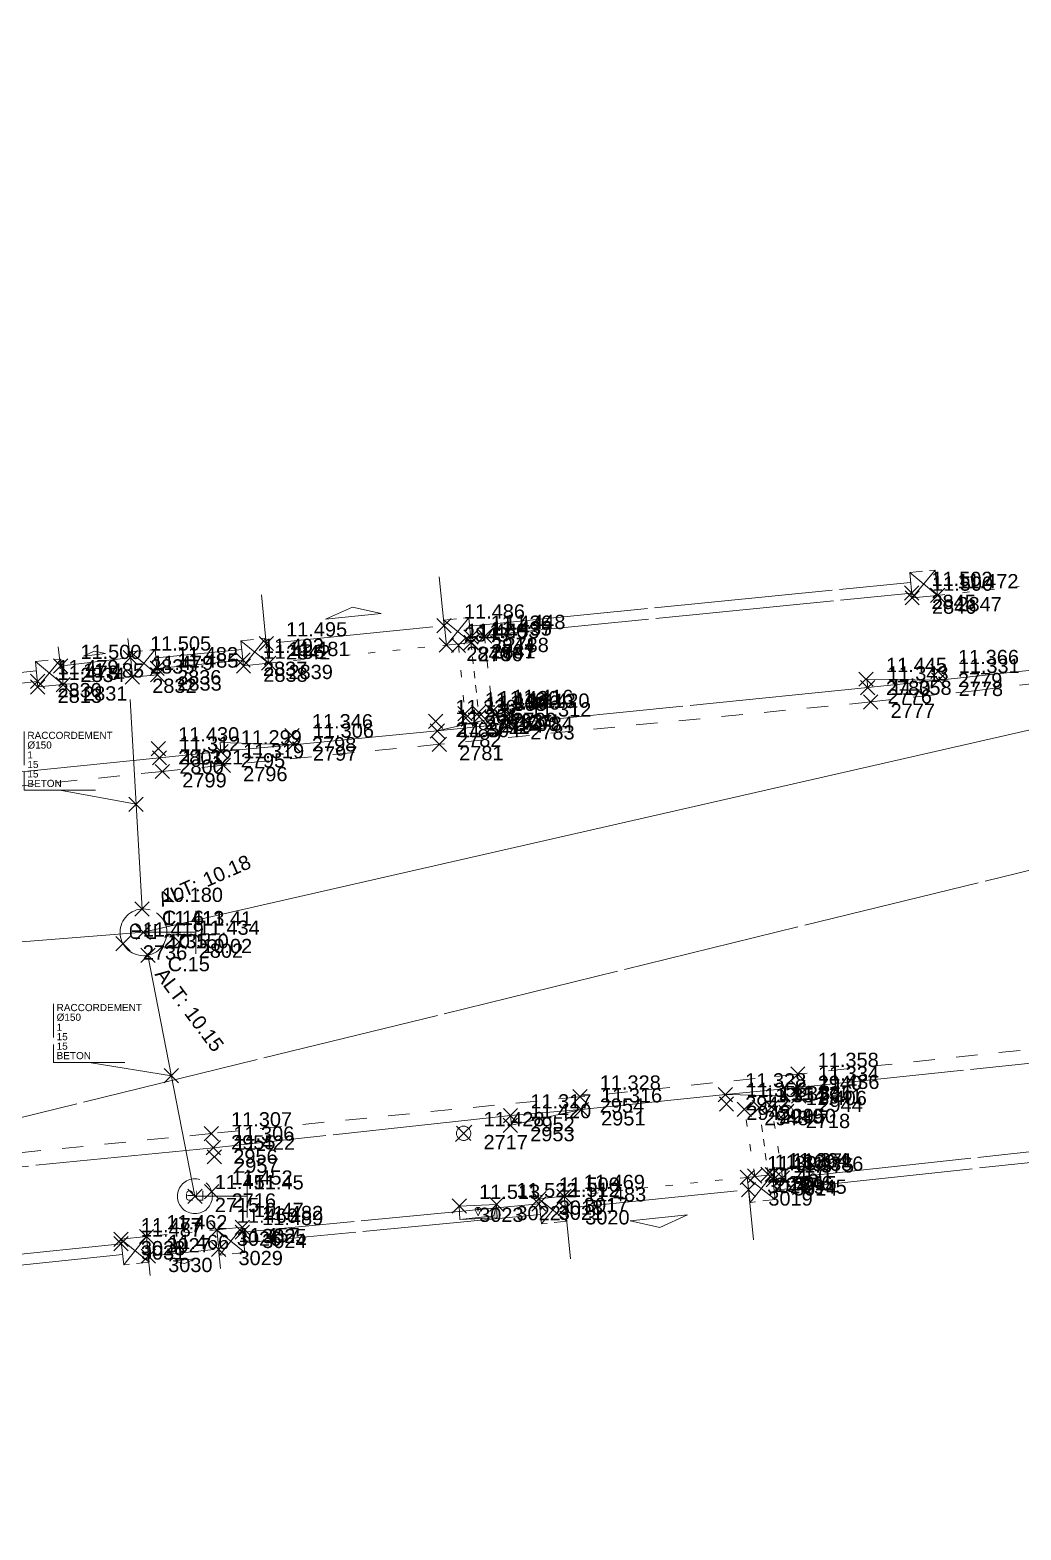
# Model space of a CAD drawing. Header units: metres. Extents: x 1224602 to 1224842, y 7187490 to 7187733.
# Drawn here: x 1224777.69 to 1224791.57, y 7187594.67 to 7187615.67 of the extents above; entities that cross this region are included whole.
import ezdxf
from ezdxf.enums import TextEntityAlignment as Align

# ---------------------------------------------------------------- set-up
doc = ezdxf.new("R2010")
doc.units = ezdxf.units.M
doc.header["$PDMODE"] = 3
doc.header["$PDSIZE"] = 0.1
for name, pattern in [('LL_0822', [2.5, 2.5, 0]), ('LL_0824', [0.35, 0.1, -0.25]), ('LL_0827', [0.2, 0.1, -0.1]), ('LL_0829', [0.6, 0.3, -0.3]), ('SL_1146', [2.5, 2.5, 0]), ('Socle_Continu', [2.5, 2.5, 0]), ('YL_2901', [2.5, 2.5, 0])]:
    doc.linetypes.add(name, pattern=pattern)
for name, color, linetype, lineweight in [('CLOTU_SCS', 212, 'Socle_Continu', 13), ('EAUPO_SCS', 140, 'Socle_Continu', 13), ('GAZFL_SCS', 40, 'Socle_Continu', 13), ('SIGTA_SCI', 7, 'Socle_Continu', 13), ('SIGTM_SCI', 1, 'Socle_Continu', 13), ('SIGTO_SCI', 255, 'Socle_Continu', 13), ('VOIRI_SCS', 7, 'Socle_Continu', 13)]:
    doc.layers.add(name, color=color, linetype=linetype, lineweight=lineweight)
for name, color, linetype, lineweight, true_color in [('EAUUS_PSI', 7, 'Socle_Continu', 13, 0x7f3f00), ('EAUUS_SCI', 7, 'Socle_Continu', 13, 0x7f3f00), ('EAUUS_SCS', 7, 'Socle_Continu', 13, 0x7f3f00), ('EAUUS_SCT', 7, 'Socle_Continu', 13, 0x7f3f00), ('SIGTS_PSS', 7, 'Socle_Continu', 13, 0x9966cc)]:
    doc.layers.add(name, color=color, linetype=linetype, lineweight=lineweight, true_color=true_color)
doc.styles.add('Reseaux', font='arial.ttf')
doc.styles.get("Standard").update_dxf_attribs({"font": 'arial.ttf'})
doc.linetypes.add('CL_0181', pattern='A,3,-0.15,0.4,-0.381,["eu",Standard,S=0.254,R=0,X=-0.2,Y=-0.1],-0.381,0.4,-0.15', length=4.862)

# ---------------------------------------------------------------- blocks, each defined once
blk = doc.blocks.new('YP_1521')
at = {"layer": 'SIGTO_SCI', "color": 7, "linetype": 'Socle_Continu'}
blk.add_point((0, 0), dxfattribs=at)
at = {"layer": 'SIGTA_SCI', "linetype": 'Socle_Continu'}
blk.add_attdef('ALT', (0.278, 0.099), '', height=0.2, dxfattribs=at)
at = {"layer": 'SIGTA_SCI', "linetype": 'Socle_Continu', "flags": 9}
blk.add_attdef('CALQUE_ALT', (1.69, -1.18), '', height=0.2, dxfattribs=at)
at = {"layer": 'SIGTM_SCI', "linetype": 'Socle_Continu'}
blk.add_attdef('MAT', (0.278, -0.223), '', height=0.2, dxfattribs=at)
at = {"layer": 'SIGTM_SCI', "linetype": 'Socle_Continu', "flags": 9}
blk.add_attdef('CALQUE_MAT', (1.69, -1.501), '', height=0.2, dxfattribs=at)
at = {"layer": 'SIGTO_SCI', "linetype": 'Socle_Continu', "flags": 9}
for tag, p in [('ID', (1.69, 0.105)), ('NATURE', (1.69, -0.216)), ('FAMILLE', (1.69, -0.538)), ('CALQUE', (1.69, -0.859)), ('PCRS', (1.69, -1.823))]:
    blk.add_attdef(tag, p, '', height=0.2, dxfattribs=at)
blk = doc.blocks.new('CP_0162')
at = {"layer": 'EAUUS_SCS', "linetype": 'Socle_Continu', "const_width": 0.025, "flags": 128}
for points in [[(-0.063, -0.111), (-0.174, -0.111, -0.405328), (-0.241, -0.045), (-0.241, 0.067, -0.999132), (-0.063, 0.067), (-0.063, 0.022), (-0.218, 0.022)], [(0.048, 0.155), (0.048, -0.034, 0.410802), (0.125, -0.111), (0.225, -0.111), (0.225, 0.155)]]:
    blk.add_lwpolyline(points, format="xyb", dxfattribs=at)
at = {"layer": 'EAUUS_SCS', "linetype": 'Socle_Continu'}
blk.add_circle((0, 0), 0.5, dxfattribs=at)
at = {"layer": 'EAUUS_SCS', "linetype": 'Socle_Continu', "flags": 9}
for tag, p in [('ID', (0.918, 0.522)), ('NATURE', (0.918, 0.2)), ('FAMILLE', (0.918, -0.121)), ('CALQUE', (0.918, -0.442)), ('PCRS', (0.918, -0.763))]:
    blk.add_attdef(tag, p, '', height=0.2, dxfattribs=at)
blk = doc.blocks.new('AP_0001')
at = {"layer": 'EAUPO_SCS', "linetype": 'Socle_Continu'}
blk.add_line((0.113, 0.113), (-0.113, -0.113), dxfattribs=at)
blk.add_circle((0, 0), 0.1, dxfattribs=at)
at = {"layer": 'EAUPO_SCS', "linetype": 'Socle_Continu', "flags": 9}
for tag, p in [('ID', (0.809, 0.507)), ('NATURE', (0.809, 0.186)), ('FAMILLE', (0.809, -0.135)), ('CALQUE', (0.809, -0.456)), ('PCRS', (0.809, -0.778))]:
    blk.add_attdef(tag, p, '', height=0.2, dxfattribs=at)
blk = doc.blocks.new('CP_0161')
at = {"layer": 'EAUUS_SCS', "linetype": 'Socle_Continu', "const_width": 0.0333, "flags": 128}
for points in [[(-0.071, -0.125), (-0.195, -0.125, -0.405328), (-0.27, -0.05), (-0.27, 0.075, -0.999132), (-0.071, 0.075), (-0.071, 0.025), (-0.245, 0.025)], [(0.054, 0.175), (0.054, -0.038, 0.410802), (0.141, -0.125), (0.253, -0.125), (0.253, 0.175)]]:
    blk.add_lwpolyline(points, format="xyb", dxfattribs=at)
at = {"layer": 'EAUUS_SCS', "linetype": 'Socle_Continu'}
blk.add_circle((0, 0), 0.5, dxfattribs=at)
at = {"layer": 'EAUUS_SCS', "linetype": 'Socle_Continu', "flags": 9}
for tag, p in [('ID', (0.989, 0.577)), ('NATURE', (0.989, 0.255)), ('FAMILLE', (0.989, -0.066)), ('CALQUE', (0.989, -0.387)), ('PCRS', (0.989, -0.709)), ('TYPE', (0.989, -1.03))]:
    blk.add_attdef(tag, p, '', height=0.2, dxfattribs=at)
blk = doc.blocks.new('LP_0841')
at = {"layer": 'VOIRI_SCS', "linetype": 'Socle_Continu', "flags": 128}
blk.add_lwpolyline([(0, 0), (0, 0.5), (1, 0)], dxfattribs=at)
at = {"layer": 'VOIRI_SCS', "linetype": 'Socle_Continu', "flags": 9}
for tag, p in [('ID', (1.428, 0.548)), ('NATURE', (1.428, 0.227)), ('FAMILLE', (1.428, -0.095)), ('CALQUE', (1.428, -0.416)), ('PCRS', (1.428, -0.737))]:
    blk.add_attdef(tag, p, '', height=0.2, dxfattribs=at)
blk = doc.blocks.new('LP_0842')
at = {"layer": 'VOIRI_SCS', "linetype": 'Socle_Continu', "flags": 128}
blk.add_lwpolyline([(1, 0), (1, 0.5), (0, 0)], dxfattribs=at)
at = {"layer": 'VOIRI_SCS', "linetype": 'Socle_Continu', "flags": 9}
for tag, p in [('ID', (1.488, 0.614)), ('NATURE', (1.488, 0.292)), ('FAMILLE', (1.488, -0.029)), ('CALQUE', (1.488, -0.35)), ('PCRS', (1.488, -0.672))]:
    blk.add_attdef(tag, p, '', height=0.2, dxfattribs=at)
blk = doc.blocks.new('SP_1162')
at = {"layer": 'CLOTU_SCS', "linetype": 'Socle_Continu'}
for p, q in [((0, 0), (1, 1)), ((0, 1), (1, 0))]:
    blk.add_line(p, q, dxfattribs=at)
at = {"layer": 'CLOTU_SCS', "linetype": 'Socle_Continu', "flags": 128}
blk.add_lwpolyline([(1, 0), (0, 0), (0, 1), (1, 1)], close=True, dxfattribs=at)
at = {"layer": 'CLOTU_SCS', "linetype": 'Socle_Continu', "flags": 9}
for tag, p in [('NATURE', (1.089, -0.022)), ('ID', (1.089, 0.299)), ('CALQUE', (1.089, -0.665)), ('FAMILLE', (1.089, -0.344)), ('PCRS', (1.089, -0.986))]:
    blk.add_attdef(tag, p, '', height=0.2, dxfattribs=at)
blk = doc.blocks.new('SP_1161')
at = {"layer": 'CLOTU_SCS', "linetype": 'Socle_Continu'}
for p, q in [((0, 0), (0, 0.2745)), ((1, 0.2745), (1, 0)), ((0.5, 0.1545), (0.3438, 0.103)), ((0.3438, 0.103), (0.6563, 0.103)), ((0.6563, 0.103), (0.5, 0.1545)), ((0.0625, 0), (0.9375, 0))]:
    blk.add_line(p, q, dxfattribs=at)
at = {"layer": 'CLOTU_SCS', "linetype": 'Socle_Continu', "flags": 9}
for tag, p in [('ID', (1.3598, 0.3853)), ('NATURE', (1.3598, 0.0641)), ('FAMILLE', (1.3598, -0.2572)), ('CALQUE', (1.3598, -0.5785)), ('PCRS', (1.3598, -0.8998))]:
    blk.add_attdef(tag, p, '', height=0.2, dxfattribs=at)
blk = doc.blocks.new('JP_0703')
at = {"layer": 'GAZFL_SCS', "linetype": 'Socle_Continu'}
blk.add_hatch(color=256, dxfattribs=at).paths.add_polyline_path([(0, 0), (0, 0.359), (1, 0.359), (0.088, 0.3)])
h = blk.add_hatch(color=256, dxfattribs=at)
edge = h.paths.add_edge_path()
edge.add_line((0.505, 0.179), (0.471, 0.106))
edge.add_line((0.471, 0.106), (0.471, 0.096))
edge.add_ellipse((0.505, 0.099), major_axis=(-0.0336, 0), ratio=0.758629, start_angle=5.446, end_angle=174.554)
edge.add_line((0.538, 0.096), (0.538, 0.106))
edge.add_line((0.538, 0.106), (0.505, 0.179))
at = {"layer": 'GAZFL_SCS', "linetype": 'Socle_Continu', "flags": 128}
blk.add_lwpolyline([(0, 0.359), (0, 0), (1, 0), (1, 0.359)], close=True, dxfattribs=at)
at = {"layer": 'GAZFL_SCS', "linetype": 'Socle_Continu'}
blk.add_lwpolyline([(0, 0), (0, 0.359), (1, 0.359), (0.088, 0.3)], close=True, dxfattribs=at)
blk.add_lwpolyline([(0.578, 0.106), (0.578, 0.124), (0.505, 0.281), (0.432, 0.124), (0.432, 0.106, 0.066358), (0.436, 0.095, 0.1059), (0.452, 0.076, 0.086348), (0.476, 0.064, 0.076263), (0.505, 0.059, 0.076263), (0.534, 0.064, 0.086348), (0.557, 0.076, 0.1059), (0.574, 0.095, 0.066358)], format="xyb", close=True, dxfattribs=at)
at = {"layer": 'GAZFL_SCS', "linetype": 'Socle_Continu', "flags": 9}
for tag, p in [('ID', (1.013, 0.696)), ('NATURE', (1.013, 0.374)), ('FAMILLE', (1.013, 0.053)), ('CALQUE', (1.013, -0.268)), ('PCRS', (1.013, -0.589))]:
    blk.add_attdef(tag, p, '', height=0.2, dxfattribs=at)
blk = doc.blocks.new('CP_2101')
at = {"layer": 'EAUUS_PSI', "linetype": 'Socle_Continu'}
blk.add_line((0.733, 0), (0, 0), dxfattribs=at)
at = {"layer": 'EAUUS_PSI', "linetype": 'Socle_Continu', "flags": 128}
blk.add_lwpolyline([(0.733, -0.3), (0.733, 0.3)], dxfattribs=at)
at = {"layer": 'EAUUS_PSI', "linetype": 'Socle_Continu'}
blk.add_point((0, 0), dxfattribs=at)
at = {"layer": 'EAUUS_PSI', "linetype": 'Socle_Continu', "style": 'Reseaux', "flags": 9}
for tag, p in [('ID', (2.525, 0.541)), ('NATURE', (2.525, 0.22))]:
    blk.add_attdef(tag, p, '', height=0.2, dxfattribs=at)
at = {"layer": 'EAUUS_PSI', "linetype": 'Socle_Continu'}
for tag, p in [('TAMPON', (0.824, 0.196)), ('RADIER', (0.824, -0.192))]:
    blk.add_attdef(tag, text='', height=0.2, dxfattribs=at).set_placement(p, align=Align.MIDDLE_LEFT)
at = {"layer": 'EAUUS_PSI', "linetype": 'Socle_Continu', "flags": 9}
for tag, p in [('FAMILLE', (2.525, -0.101)), ('CALQUE', (2.525, -0.423))]:
    blk.add_attdef(tag, p, '', height=0.2, dxfattribs=at)
blk = doc.blocks.new('*U111')
at = {"layer": 'EAUUS_SCI', "linetype": 'Socle_Continu'}
blk.add_line((-2.305, 0.376), (0, 0), dxfattribs=at)
at = {"layer": 'EAUUS_SCI', "linetype": 'Socle_Continu', "flags": 128}
blk.add_lwpolyline([(-1.305, 0.376), (-3.305, 0.376), (-3.305, 2.015)], dxfattribs=at)
at = {"layer": 'EAUUS_SCI', "linetype": 'Socle_Continu'}
blk.add_point((0, 0), dxfattribs=at)
for tag, p in [('TYPE', (-3.216, 1.81)), ('DIAM', (-3.216, 1.539)), ('NBR', (-3.216, 1.261)), ('LARG', (-3.216, 0.995)), ('HAUT', (-3.216, 0.729)), ('MATER', (-3.216, 0.464))]:
    blk.add_attdef(tag, p, '', height=0.2, dxfattribs=at)
at = {"layer": 'EAUUS_SCI', "linetype": 'Socle_Continu', "flags": 9}
for tag, p in [('NATURE', (2.47, 1.097)), ('ID', (2.47, 1.418)), ('FAMILLE', (2.47, 0.776)), ('CALQUE', (2.47, 0.454))]:
    blk.add_attdef(tag, p, '', height=0.2, dxfattribs=at)
blk = doc.blocks.new('*U110')
at = {"layer": 'EAUUS_SCI', "linetype": 'Socle_Continu'}
blk.add_line((-2.131, 0.397), (0, 0), dxfattribs=at)
at = {"layer": 'EAUUS_SCI', "linetype": 'Socle_Continu', "flags": 128}
blk.add_lwpolyline([(-1.131, 0.397), (-3.131, 0.397), (-3.131, 2.035)], dxfattribs=at)
at = {"layer": 'EAUUS_SCI', "linetype": 'Socle_Continu'}
blk.add_point((0, 0), dxfattribs=at)
for tag, p in [('TYPE', (-3.043, 1.83)), ('DIAM', (-3.043, 1.56)), ('NBR', (-3.043, 1.282)), ('LARG', (-3.043, 1.016)), ('HAUT', (-3.043, 0.75)), ('MATER', (-3.043, 0.484))]:
    blk.add_attdef(tag, p, '', height=0.2, dxfattribs=at)
at = {"layer": 'EAUUS_SCI', "linetype": 'Socle_Continu', "flags": 9}
for tag, p in [('NATURE', (2.47, 1.097)), ('ID', (2.47, 1.418)), ('FAMILLE', (2.47, 0.776)), ('CALQUE', (2.47, 0.454))]:
    blk.add_attdef(tag, p, '', height=0.2, dxfattribs=at)
blk = doc.blocks.new('CP_0169')
at = {"layer": 'EAUUS_SCI', "linetype": 'Socle_Continu'}
blk.add_point((0, 0), dxfattribs=at)
at = {"layer": 'EAUUS_SCI', "linetype": 'Socle_Continu', "insert": (0.268, 0.01), "char_height": 0.2, "attachment_point": 4}
blk.add_mtext_dynamic_manual_height_columns('\\pxql;ALT:', width=0.46273, gutter_width=1, heights=[0], dxfattribs=at)
at = {"layer": 'EAUUS_SCI', "linetype": 'Socle_Continu', "style": 'Reseaux', "flags": 9}
for tag, p in [('ID', (2.066, 0.187)), ('NATURE', (2.066, -0.134))]:
    blk.add_attdef(tag, p, '', height=0.2, dxfattribs=at)
at = {"layer": 'EAUUS_SCI', "linetype": 'Socle_Continu'}
blk.add_attdef('ALT', text='', height=0.2, dxfattribs=at).set_placement((0.952, 0.01), align=Align.MIDDLE_LEFT)
at = {"layer": 'EAUUS_SCI', "linetype": 'Socle_Continu', "flags": 9}
for tag, p in [('FAMILLE', (2.066, -0.456)), ('CALQUE', (2.066, -0.777)), ('TYPE', (2.066, -1.098))]:
    blk.add_attdef(tag, p, '', height=0.2, dxfattribs=at)

msp = doc.modelspace()

# ---------------------------------------------------------------- linework, layer by layer
at = {"layer": 'CLOTU_SCS', "linetype": 'SL_1146'}
for points in [[(1224783.849, 7187607.321, 11.48), (1224790.02, 7187607.935, 11.502)], [(1224783.864, 7187607.172, 11.436), (1224790.035, 7187607.785, 11.502)], [(1224779.456, 7187606.879, 11.499), (1224780.659, 7187606.997, 11.492)], [(1224779.47, 7187606.73, 11.482), (1224780.673, 7187606.848, 11.492)], [(1224769.364, 7187605.813, 11.428), (1224777.78, 7187606.698, 11.494)], [(1224769.38, 7187605.664, 11.411), (1224777.796, 7187606.549, 11.479)], [(1224797.793, 7187600.879, 11.531), (1224793.45, 7187600.153, 11.529), (1224788.097, 7187599.572, 11.375), (1224788.093, 7187599.572, 11.375)], [(1224797.819, 7187600.731, 11.467), (1224793.47, 7187600.004, 11.526), (1224788.11, 7187599.423, 11.466)], [(1224784.824, 7187599.231, 11.511), (1224784.815, 7187599.231, 11.512), (1224780.669, 7187598.837, 11.489)], [(1224784.84, 7187599.082, 11.459), (1224780.685, 7187598.688, 11.467)], [(1224778.971, 7187598.675, 11.487), (1224778.964, 7187598.674, 11.487), (1224776.359, 7187598.401, 11.489), (1224776.356, 7187598.401, 11.489)], [(1224778.987, 7187598.525, 11.472), (1224776.369, 7187598.252, 11.447)]]:
    msp.add_polyline3d(points, dxfattribs=at)
at = {"layer": 'EAUUS_SCT', "linetype": 'CL_0181'}
for points in [[(1224817.982, 7187611.869, 10.2), (1224779.278, 7187603.035, 10.02)], [(1224779.09, 7187606.294, 10.18), (1224779.259, 7187603.361, 10.18)], [(1224779.278, 7187603.035, 10.02), (1224738.541, 7187599.807, 9.93)], [(1224779.999, 7187599.339, 10.47), (1224779.34, 7187602.713, 10.15)]]:
    msp.add_polyline3d(points, dxfattribs=at)
at = {"layer": 'SIGTS_PSS', "linetype": 'YL_2901'}
msp.add_polyline3d([(1224718.643, 7187594.665, 11.273), (1224724.194, 7187641.786, 11.605), (1224743.464, 7187686.347, 12.019), (1224774.759, 7187705.496, 12.369), (1224807.6, 7187693.028, 12.688), (1224838.124, 7187643.847, 11.839), (1224818.746, 7187610.542, 11.62), (1224772.174, 7187599.12, 11.427)], close=True, dxfattribs=at)
at = {"layer": 'VOIRI_SCS', "linetype": 'LL_0824'}
for points in [[(1224790.399, 7187607.753, 11.472), (1224792.965, 7187608.031, 11.462)], [(1224781.031, 7187606.804, 11.481), (1224783.521, 7187607.058, 11.45)], [(1224783.69, 7187607.054, 11.453), (1224783.78, 7187606.095, 11.416), (1224783.789, 7187606.036, 11.368)], [(1224784.055, 7187607.182, 11.448), (1224784.165, 7187606.132, 11.416), (1224784.2, 7187606.077, 11.413)], [(1224778.154, 7187606.503, 11.485), (1224779.123, 7187606.61, 11.479)], [(1224787.839, 7187599.622, 11.369), (1224787.694, 7187600.556, 11.354)], [(1224788.227, 7187599.596, 11.386), (1224788.077, 7187600.587, 11.346)], [(1224787.734, 7187599.603, 11.394), (1224785.168, 7187599.34, 11.469)], [(1224780.308, 7187598.868, 11.46), (1224779.321, 7187598.775, 11.462)]]:
    msp.add_polyline3d(points, dxfattribs=at)
at = {"layer": 'VOIRI_SCS', "linetype": 'LL_0827'}
for points in [[(1224783.864, 7187607.091, 11.435), (1224783.972, 7187606.115, 11.42), (1224783.979, 7187606.054, 11.396)], [(1224788.026, 7187599.644, 11.364), (1224787.902, 7187600.579, 11.333)]]:
    msp.add_polyline3d(points, dxfattribs=at)
at = {"layer": 'VOIRI_SCS', "linetype": 'LL_0822'}
for points in [[(1224792.027, 7187606.741, 11.346), (1224790.416, 7187606.567, 11.331), (1224789.42, 7187606.462, 11.343), (1224784.417, 7187605.958, 11.312), (1224783.392, 7187605.855, 11.301), (1224781.373, 7187605.661, 11.306), (1224780.363, 7187605.566, 11.299), (1224779.503, 7187605.478, 11.312), (1224769.808, 7187604.495, 11.284)], [(1224794.361, 7187601.519, 11.345), (1224793.348, 7187601.375, 11.353), (1224788.446, 7187600.86, 11.334), (1224787.427, 7187600.763, 11.328), (1224785.409, 7187600.553, 11.316), (1224784.418, 7187600.469, 11.317), (1224780.258, 7187600.018, 11.306), (1224772.182, 7187599.219, 11.304), (1224770.26, 7187599.031, 11.294), (1224769.146, 7187598.921, 11.301), (1224767.129, 7187598.717, 11.303), (1224766.137, 7187598.624, 11.287)]]:
    msp.add_polyline3d(points, dxfattribs=at)
at = {"layer": 'VOIRI_SCS', "linetype": 'LL_0829'}
for points in [[(1224792.441, 7187606.602, 11.356), (1224790.953, 7187606.423, 11.345), (1224789.463, 7187606.261, 11.358), (1224783.421, 7187605.668, 11.304), (1224780.396, 7187605.374, 11.319), (1224779.544, 7187605.287, 11.321), (1224769.822, 7187604.297, 11.282)], [(1224802.155, 7187603.346, 11.377), (1224801.173, 7187603.102, 11.392), (1224798.671, 7187602.56, 11.392), (1224796.693, 7187602.158, 11.393), (1224795.721, 7187601.972, 11.372), (1224794.734, 7187601.792, 11.367), (1224794.322, 7187601.721, 11.362), (1224793.344, 7187601.573, 11.358), (1224788.442, 7187601.049, 11.358), (1224785.39, 7187600.732, 11.328), (1224780.227, 7187600.217, 11.307), (1224772.157, 7187599.408, 11.314), (1224770.25, 7187599.222, 11.305), (1224769.137, 7187599.11, 11.306), (1224767.108, 7187598.904, 11.293), (1224766.031, 7187598.79, 11.289), (1224760.921, 7187598.263, 11.29), (1224760.376, 7187598.241, 11.274)]]:
    msp.add_polyline3d(points, dxfattribs=at)

# ---------------------------------------------------------------- block references
at = {"layer": 'CLOTU_SCS', "color": 6, "linetype": 'Socle_Continu'}
for p, xscale, yscale, rotation in [((1224790.043, 7187607.719, 11.5), 0.3570760335282743, 0.3570760335282743, 5.427750989836798), ((1224783.521, 7187607.058, 11.45), 0.3500296824112935, 0.3500296824112935, 5.63866710965481), ((1224780.679, 7187606.766, 11.486), 0.353999109392643, 0.353999109392643, 6.175307039156269), ((1224777.798, 7187606.471, 11.478), 0.3579688843240775, 0.3579688843240775, 5.163896461101032), ((1224779.123, 7187606.61, 11.479), 0.3529669502033421, 0.3529669502033421, 5.220162180524397), ((1224788.085, 7187599.643, 11.371), 0.3529805447488019, 0.3529805447488019, 186.5022002343028), ((1224785.168, 7187599.34, 11.469), 0.3533897857223606, 0.3533897857223606, 186.0937000410473), ((1224780.662, 7187598.905, 11.482), 0.3561706194295533, 0.3561706194295533, 185.9760665574551), ((1224779.321, 7187598.775, 11.462), 0.3596295793637353, 0.3596295793637353, 186.2880259413023)]:
    msp.add_blockref('SP_1162', p, dxfattribs=dict(at, xscale=xscale, yscale=yscale, rotation=rotation))
at = {"layer": 'CLOTU_SCS', "linetype": 'Socle_Continu'}
for p, xscale, yscale, rotation in [((1224780.998, 7187607.079, 11.495), 2.502927613058343, 2.502927613058343, 5.728293832808686), ((1224778.117, 7187606.763, 11.5), 0.9832858515542698, 0.9832858515542698, 6.875826913296677), ((1224787.751, 7187599.431, 11.46), 2.578237128152798, 2.578237128152798, 185.866119834258), ((1224780.331, 7187598.597, 11.457), 0.9895914760795921, 0.9895914760795921, 185.6038858674809)]:
    msp.add_blockref('SP_1161', p, dxfattribs=dict(at, xscale=xscale, yscale=yscale, rotation=rotation))
at = {"layer": 'EAUPO_SCS', "linetype": 'Socle_Continu'}
for p in [(1224788.275, 7187600.516, 11.406), (1224783.762, 7187600.22, 11.428)]:
    msp.add_blockref('AP_0001', p, dxfattribs=at)
at = {"layer": 'EAUUS_PSI', "linetype": 'Socle_Continu'}
ref = msp.add_blockref('CP_2101', (1224779.278, 7187603.035, 11.413), dxfattribs=at)
ref.add_attrib('TAMPON', '11.41', dxfattribs={"linetype": 'Socle_Continu', "height": 0.2}).set_placement((1224780.101, 7187603.23), align=Align.MIDDLE_LEFT)
ref.add_attrib('RADIER', '10.02', dxfattribs={"linetype": 'Socle_Continu', "height": 0.2}).set_placement((1224780.101, 7187602.843), align=Align.MIDDLE_LEFT)
ref = msp.add_blockref('CP_2101', (1224779.999, 7187599.339, 11.451), dxfattribs=at)
ref.add_attrib('TAMPON', '11.45', dxfattribs={"linetype": 'Socle_Continu', "height": 0.2}).set_placement((1224780.823, 7187599.534), align=Align.MIDDLE_LEFT)
ref.add_attrib('RADIER', '10.47', dxfattribs={"linetype": 'Socle_Continu', "height": 0.2}).set_placement((1224780.823, 7187599.147), align=Align.MIDDLE_LEFT)
at = {"layer": 'EAUUS_SCI', "linetype": 'Socle_Continu', "xscale": 0.5, "yscale": 0.5, "zscale": 0.5}
for name, p in [('*U110', (1224779.174, 7187604.828)), ('*U111', (1224779.67, 7187601.026))]:
    msp.add_blockref(name, p, dxfattribs=at).add_auto_attribs({'TYPE': 'RACCORDEMENT', 'DIAM': 'Ø150', 'NBR': '1', 'LARG': '15', 'HAUT': '15', 'MATER': 'BETON'})
at = {"layer": 'EAUUS_SCI', "linetype": 'Socle_Continu'}
ref = msp.add_blockref('CP_0169', (1224779.259, 7187603.361, 10.18), dxfattribs=dict(at, rotation=23.84145313543516))
ref.add_attrib('ALT', '10.18', dxfattribs={"linetype": 'Socle_Continu', "height": 0.2, "rotation": 23.8415}).set_placement((1224780.125, 7187603.755), align=Align.MIDDLE_LEFT)
ref = msp.add_blockref('CP_0169', (1224779.34, 7187602.713, 10.15), dxfattribs=dict(at, rotation=306.9684136180884))
ref.add_attrib('ALT', '10.15', dxfattribs={"linetype": 'Socle_Continu', "height": 0.2, "rotation": 306.9684}).set_placement((1224779.92, 7187601.959), align=Align.MIDDLE_LEFT)
at = {"layer": 'EAUUS_SCS', "linetype": 'Socle_Continu'}
for name, p, xscale, yscale in [('CP_0161', (1224779.278, 7187603.035, 11.413), 0.654809652905513, 0.654809652905513), ('CP_0162', (1224779.999, 7187599.339, 11.451), 0.4880721359603412, 0.4880721359603412)]:
    msp.add_blockref(name, p, dxfattribs=dict(at, xscale=xscale, yscale=yscale))
at = {"layer": 'GAZFL_SCS', "linetype": 'Socle_Continu', "xscale": 0.5222989983179651, "yscale": 0.5222989983179651, "rotation": 182.5593653146429}
msp.add_blockref('JP_0703', (1224784.223, 7187599.225, 11.522), dxfattribs=at)
at = {"layer": 'SIGTO_SCI', "linetype": 'Socle_Continu'}
for p, values in [((1224790.035, 7187607.785, 11.502), {'ALT': '11.502', 'MAT': '2845'}), ((1224790.399, 7187607.753, 11.472), {'ALT': '11.472', 'MAT': '2847'}), ((1224790.043, 7187607.719, 11.5), {'ALT': '11.500', 'MAT': '2846'}), ((1224783.488, 7187607.329, 11.486), {'ALT': '11.486', 'MAT': '2843'}), ((1224783.864, 7187607.172, 11.436), {'ALT': '11.436', 'MAT': '2844'}), ((1224784.055, 7187607.182, 11.448), {'ALT': '11.448', 'MAT': '2788'}), ((1224780.998, 7187607.079, 11.495), {'ALT': '11.495', 'MAT': '2842'}), ((1224783.521, 7187607.058, 11.45), {'ALT': '11.450', 'MAT': '2840'}), ((1224783.69, 7187607.054, 11.453), {'ALT': '11.453', 'MAT': '2786'}), ((1224783.864, 7187607.091, 11.435), {'ALT': '11.435', 'MAT': '2787'}), ((1224783.87, 7187607.093, 11.437), {'ALT': '11.437', 'MAT': '2841'}), ((1224778.117, 7187606.763, 11.5), {'ALT': '11.500', 'MAT': '2834'}), ((1224779.093, 7187606.881, 11.505), {'ALT': '11.505', 'MAT': '2835'}), ((1224779.47, 7187606.73, 11.482), {'ALT': '11.482', 'MAT': '2836'}), ((1224780.673, 7187606.848, 11.492), {'ALT': '11.492', 'MAT': '2837'}), ((1224780.679, 7187606.766, 11.486), {'ALT': '11.486', 'MAT': '2838'}), ((1224781.031, 7187606.804, 11.481), {'ALT': '11.481', 'MAT': '2839'}), ((1224777.796, 7187606.549, 11.479), {'ALT': '11.479', 'MAT': '2830'}), ((1224778.154, 7187606.503, 11.485), {'ALT': '11.485', 'MAT': '2831'}), ((1224779.123, 7187606.61, 11.479), {'ALT': '11.479', 'MAT': '2832'}), ((1224779.475, 7187606.642, 11.485), {'ALT': '11.485', 'MAT': '2833'}), ((1224789.398, 7187606.58, 11.445), {'ALT': '11.445', 'MAT': '2780'}), ((1224790.406, 7187606.691, 11.366), {'ALT': '11.366', 'MAT': '2779'}), ((1224790.416, 7187606.567, 11.331), {'ALT': '11.331', 'MAT': '2778'}), ((1224777.798, 7187606.471, 11.478), {'ALT': '11.478', 'MAT': '2813'}), ((1224789.42, 7187606.462, 11.343), {'ALT': '11.343', 'MAT': '2776'}), ((1224783.78, 7187606.095, 11.416), {'ALT': '11.416', 'MAT': '2791'}), ((1224783.972, 7187606.115, 11.42), {'ALT': '11.420', 'MAT': '2793'}), ((1224784.165, 7187606.132, 11.416), {'ALT': '11.416', 'MAT': '2789'}), ((1224784.2, 7187606.077, 11.413), {'ALT': '11.413', 'MAT': '2790'}), ((1224784.392, 7187606.081, 11.42), {'ALT': '11.420', 'MAT': '2784'}), ((1224789.463, 7187606.261, 11.358), {'ALT': '11.358', 'MAT': '2777'}), ((1224783.369, 7187605.991, 11.336), {'ALT': '11.336', 'MAT': '2785'}), ((1224783.392, 7187605.855, 11.301), {'ALT': '11.301', 'MAT': '2782'}), ((1224783.789, 7187606.036, 11.368), {'ALT': '11.368', 'MAT': '2792'}), ((1224783.979, 7187606.054, 11.396), {'ALT': '11.396', 'MAT': '2794'}), ((1224784.417, 7187605.958, 11.312), {'ALT': '11.312', 'MAT': '2783'}), ((1224781.359, 7187605.791, 11.346), {'ALT': '11.346', 'MAT': '2798'}), ((1224781.373, 7187605.661, 11.306), {'ALT': '11.306', 'MAT': '2797'}), ((1224783.421, 7187605.668, 11.304), {'ALT': '11.304', 'MAT': '2781'}), ((1224779.486, 7187605.608, 11.43), {'ALT': '11.430', 'MAT': '2801'}), ((1224779.503, 7187605.478, 11.312), {'ALT': '11.312', 'MAT': '2800'}), ((1224780.363, 7187605.566, 11.299), {'ALT': '11.299', 'MAT': '2795'}), ((1224779.544, 7187605.287, 11.321), {'ALT': '11.321', 'MAT': '2799'}), ((1224780.396, 7187605.374, 11.319), {'ALT': '11.319', 'MAT': '2796'}), ((1224779.259, 7187603.361, 10.18), {'ALT': '10.180', 'MAT': 'C.16'}), ((1224779.278, 7187603.035, 11.413), {'ALT': '11.413', 'MAT': '2735'}), ((1224778.991, 7187602.876, 11.419), {'ALT': '11.419', 'MAT': '2736'}), ((1224779.34, 7187602.713, 10.15), {'ALT': '10.150', 'MAT': 'C.15'}), ((1224779.774, 7187602.901, 11.434), {'ALT': '11.434', 'MAT': '2802'}), ((1224788.442, 7187601.049, 11.358), {'ALT': '11.358', 'MAT': '2940'}), ((1224788.446, 7187600.86, 11.334), {'ALT': '11.334', 'MAT': '2941'}), ((1224785.39, 7187600.732, 11.328), {'ALT': '11.328', 'MAT': '2954'}), ((1224787.427, 7187600.763, 11.328), {'ALT': '11.328', 'MAT': '2942'}), ((1224787.443, 7187600.63, 11.356), {'ALT': '11.356', 'MAT': '2943'}), ((1224788.452, 7187600.742, 11.436), {'ALT': '11.436', 'MAT': '2944'}), ((1224784.418, 7187600.469, 11.317), {'ALT': '11.317', 'MAT': '2952'}), ((1224785.409, 7187600.553, 11.316), {'ALT': '11.316', 'MAT': '2951'}), ((1224787.694, 7187600.556, 11.354), {'ALT': '11.354', 'MAT': '2948'}), ((1224787.902, 7187600.579, 11.333), {'ALT': '11.333', 'MAT': '2949'}), ((1224788.077, 7187600.587, 11.346), {'ALT': '11.346', 'MAT': '2950'}), ((1224788.275, 7187600.516, 11.406), {'ALT': '11.406', 'MAT': '2718'}), ((1224780.227, 7187600.217, 11.307), {'ALT': '11.307', 'MAT': '2955'}), ((1224783.762, 7187600.22, 11.428), {'ALT': '11.428', 'MAT': '2717'}), ((1224784.416, 7187600.332, 11.42), {'ALT': '11.420', 'MAT': '2953'}), ((1224780.258, 7187600.018, 11.306), {'ALT': '11.306', 'MAT': '2956'}), ((1224780.27, 7187599.891, 11.422), {'ALT': '11.422', 'MAT': '2957'}), ((1224787.734, 7187599.603, 11.394), {'ALT': '11.394', 'MAT': '3016'}), ((1224787.839, 7187599.622, 11.369), {'ALT': '11.369', 'MAT': '2947'}), ((1224788.026, 7187599.644, 11.364), {'ALT': '11.364', 'MAT': '2946'}), ((1224788.085, 7187599.643, 11.371), {'ALT': '11.371', 'MAT': '3015'}), ((1224788.097, 7187599.572, 11.375), {'ALT': '11.375', 'MAT': '3014'}), ((1224788.227, 7187599.596, 11.386), {'ALT': '11.386', 'MAT': '2945'}), ((1224780.235, 7187599.402, 11.452), {'ALT': '11.452', 'MAT': '2716'}), ((1224787.751, 7187599.431, 11.46), {'ALT': '11.460', 'MAT': '3019'}), ((1224779.999, 7187599.339, 11.451), {'ALT': '11.451', 'MAT': '2715'}), ((1224783.701, 7187599.202, 11.513), {'ALT': '11.513', 'MAT': '3023'}), ((1224784.223, 7187599.225, 11.522), {'ALT': '11.522', 'MAT': '3022'}), ((1224784.815, 7187599.231, 11.512), {'ALT': '11.512', 'MAT': '3021'}), ((1224784.816, 7187599.303, 11.5), {'ALT': '11.500', 'MAT': '3018'}), ((1224785.168, 7187599.34, 11.469), {'ALT': '11.469', 'MAT': '3017'}), ((1224785.186, 7187599.167, 11.483), {'ALT': '11.483', 'MAT': '3020'}), ((1224778.964, 7187598.735, 11.477), {'ALT': '11.477', 'MAT': '3028'}), ((1224779.321, 7187598.775, 11.462), {'ALT': '11.462', 'MAT': '3027'}), ((1224780.308, 7187598.868, 11.46), {'ALT': '11.460', 'MAT': '3026'}), ((1224780.662, 7187598.905, 11.482), {'ALT': '11.482', 'MAT': '3025'}), ((1224780.663, 7187598.836, 11.489), {'ALT': '11.489', 'MAT': '3024'}), ((1224778.964, 7187598.674, 11.487), {'ALT': '11.487', 'MAT': '3031'}), ((1224780.331, 7187598.597, 11.457), {'ALT': '11.457', 'MAT': '3029'}), ((1224779.346, 7187598.5, 11.466), {'ALT': '11.466', 'MAT': '3030'})]:
    msp.add_blockref('YP_1521', p, dxfattribs=at).add_auto_attribs(values)
at = {"layer": 'VOIRI_SCS', "linetype": 'Socle_Continu'}
for name, p, xscale, yscale, zscale, rotation in [('LP_0841', (1224789.42, 7187606.462, 11.343), 1.0016, 0.2400079441026134, 1.927009151062729, 6.00672148648974), ('LP_0842', (1224783.392, 7187605.855, 11.301), 1.0304, 0.251301860195777, 2.000000013808654, 5.723822419886001), ('LP_0841', (1224788.446, 7187600.86, 11.334), 1.0235, 0.2361692758412602, 1.764122431357096, 185.4647674227017), ('LP_0842', (1224785.409, 7187600.553, 11.316), 0.9944, 0.2738662029127832, 1.999999994700574, 184.8771034402297)]:
    msp.add_blockref(name, p, dxfattribs=dict(at, xscale=xscale, yscale=yscale, zscale=zscale, rotation=rotation))
at = {"layer": 'VOIRI_SCS', "linetype": 'Socle_Continu', "xscale": 1.014558393517109, "yscale": 0.2513, "rotation": 5.337073306649565}
msp.add_blockref('LP_0841', (1224780.363, 7187605.566, 11.299), dxfattribs=at)

doc.saveas('drawing.dxf')
